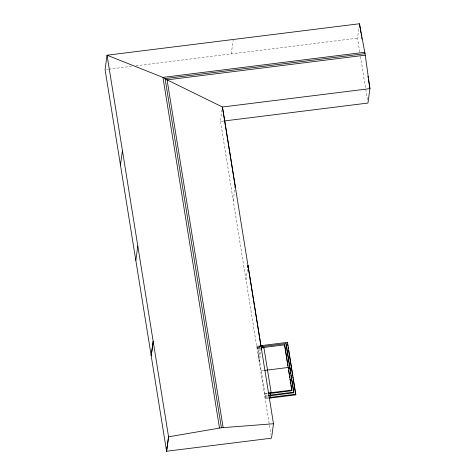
<?xml version="1.0" encoding="UTF-8"?>
<svg xmlns="http://www.w3.org/2000/svg" width="475" height="475" viewBox="0 0 475 475"><rect width="100%" height="100%" fill="white"/><g stroke="black" fill="none" stroke-linecap="round" stroke-linejoin="round"><path stroke-width="0.36" stroke-dasharray="2.38 1.78" d="M222.051 109.891L220.465 121.434L224.129 120.977M231.283 53.907L233.16 40.197M233.225 200.616L234.721 189.798M245.991 279.805L247.582 268.262M259.712 345.812L256.904 346.162L256.815 346.798L259.629 346.447M259.979 347.468L257.171 347.819L257.254 347.189L260.068 346.839M260.336 348.49L257.521 348.84L257.61 348.211L259.754 347.943M258.204 355.514L259.493 346.138M258.756 358.987L260.051 349.612M259.303 362.372L260.686 352.272M268.69 398.216L265.175 398.656L264.902 393.454L257.61 348.211M359.723 52.03L357.491 38.184L359.07 26.636M106.543 69.451L108.009 69.267M108.739 69.172L131.492 66.34M135.892 65.793L357.491 38.172M261.256 370.832L264.035 370.488M264.902 393.454L267.763 393.098M264.812 394.084L267.627 393.733M265.08 395.74L267.894 395.39M264.997 396.37L267.805 396.019M265.264 398.02L268.072 397.67M360.43 56.406L367.484 100.142M257.254 347.189L257.521 348.84M256.904 346.162L257.171 347.819M220.471 121.434L270.934 434.53"/><path stroke-width="0.71" d="M120.442 165.039L122.431 150.611M135.826 260.442L137.809 246.014M235.006 187.637L235.214 186.194L222.448 107.006L167.081 79.859L162.961 77.401L107.047 55.207L105.076 69.629L166.583 451.25L271.522 438.176L273.499 423.753L222.437 107.012L369.924 88.635L365.043 53.663L359.468 23.756L107.047 55.207L168.566 436.828L166.583 451.25L168.566 436.828L221.38 427.755L273.499 423.753M247.671 267.544L247.98 265.377L260.745 344.565L260.538 346.008M261.084 349.392L261.28 347.949M270.798 397.955L270.441 393.383L269.913 392.831M284.608 345.468L284.697 344.838L261.185 347.765M286.015 344.227L286.104 343.591L260.769 346.75M287.428 342.98L287.512 342.35L260.419 345.729M291.608 368.909L291.692 368.279L289.934 368.499L290.278 370.642M284.697 344.838L291.905 390.711L268.327 393.65M286.104 343.591L293.847 392.777L268.512 395.93M269.396 398.127L295.788 394.838L287.512 342.35M364.806 52.256L162.961 77.401L219.486 428.04M365.043 53.663L165.092 78.571L221.38 427.755M365.275 55.165L167.081 79.859L223.137 427.583M224.129 120.977L367.953 103.057L369.924 88.635L368.398 79.159M264.735 370.399L288.343 367.46L288.254 368.089L290.017 367.87M268.476 393.009L291.988 390.082M268.595 395.301L293.93 392.142M268.779 397.587L295.872 394.208M359.468 23.756L360.994 33.232M361.232 34.693L361.469 36.148M361.701 37.608L361.938 39.069M367.929 76.243L368.167 77.698M287.66 344.423L287.892 345.865M288.123 347.302L288.355 348.745M288.586 350.182L292.184 372.513M292.416 373.95L292.653 375.392M292.885 376.835L293.117 378.272M293.348 379.715L295.788 394.838M286.134 344.939L289.815 367.787M290.504 372.067L290.736 373.498M290.967 374.923L293.615 391.347M284.727 346.198L287.434 362.983M287.666 364.438L287.903 365.898M288.61 370.28L289.317 374.656M289.548 376.117L289.786 377.577M290.023 379.032L290.255 380.493M290.492 381.953L290.73 383.414M290.961 384.875L291.787 389.981M263.868 347.433L271.16 392.677M263.144 348.139L262.527 345.462M153.182 341.424L151.204 355.846L153.188 341.418"/></g></svg>
